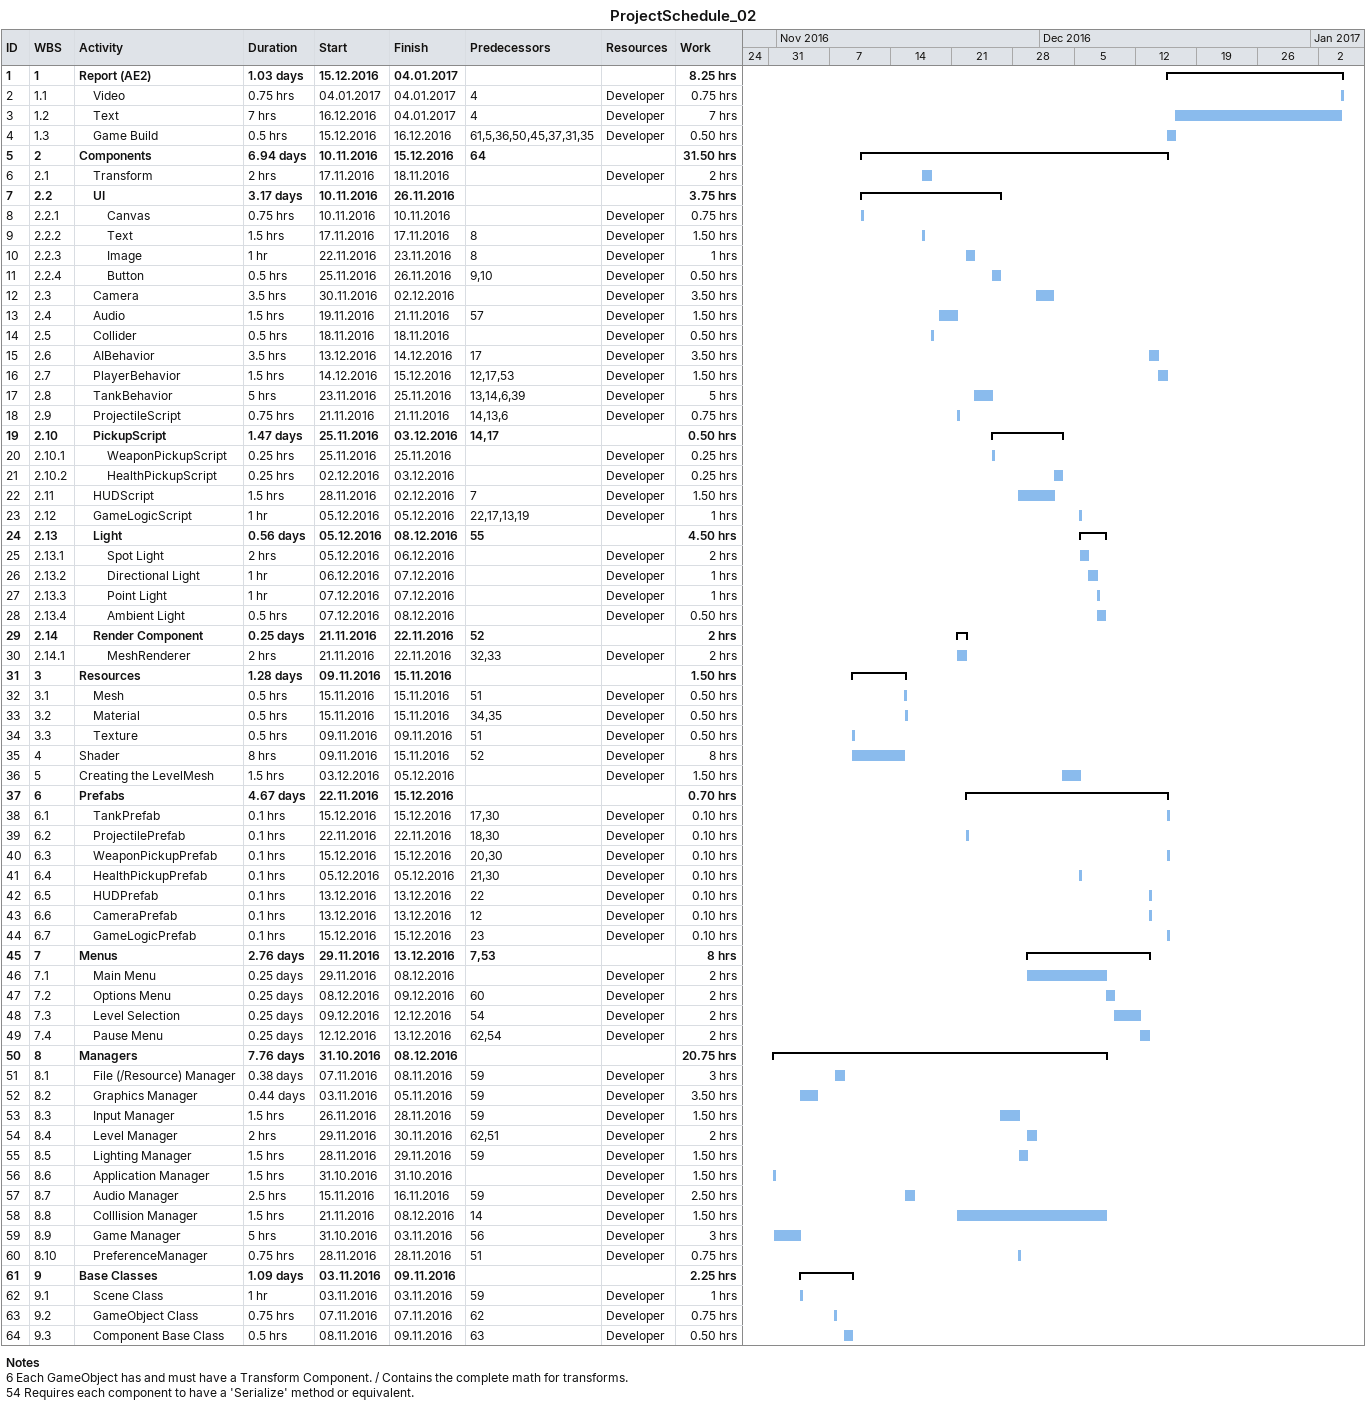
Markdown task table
ProjectSchedule_02

| ID | WBS | Task | Duration | Start | Finish | Predecessors | Resources | Work (h) |
|---|---|---|---|---|---|---|---|---|
| 1 | 1 | **Report (AE2)** | 1.03d | 2016-12-15 | 2017-01-04 |  |  | 8.25 |
| 2 | 1.1 | Video | 0.75h | 2017-01-04 | 2017-01-04 | 4 | Developer | 0.75 |
| 3 | 1.2 | Text | 7h | 2016-12-16 | 2017-01-04 | 4 | Developer | 7 |
| 4 | 1.3 | Game Build | 0.5h | 2016-12-15 | 2016-12-16 | 61, 5, 36, 50, 45, 37, 31, 35 | Developer | 0.50 |
| 5 | 2 | **Components** | 6.94d | 2016-11-10 | 2016-12-15 | 64 |  | 31.50 |
| 6 | 2.1 | Transform | 2h | 2016-11-17 | 2016-11-18 |  | Developer | 2 |
| 7 | 2.2 | **UI** | 3.17d | 2016-11-10 | 2016-11-26 |  |  | 3.75 |
| 8 | 2.2.1 | Canvas | 0.75h | 2016-11-10 | 2016-11-10 |  | Developer | 0.75 |
| 9 | 2.2.2 | Text | 1.5h | 2016-11-17 | 2016-11-17 | 8 | Developer | 1.50 |
| 10 | 2.2.3 | Image | 1h | 2016-11-22 | 2016-11-23 | 8 | Developer | 1 |
| 11 | 2.2.4 | Button | 0.5h | 2016-11-25 | 2016-11-26 | 9, 10 | Developer | 0.50 |
| 12 | 2.3 | Camera | 3.5h | 2016-11-30 | 2016-12-02 |  | Developer | 3.50 |
| 13 | 2.4 | Audio | 1.5h | 2016-11-19 | 2016-11-21 | 57 | Developer | 1.50 |
| 14 | 2.5 | Collider | 0.5h | 2016-11-18 | 2016-11-18 |  | Developer | 0.50 |
| 15 | 2.6 | AIBehavior | 3.5h | 2016-12-13 | 2016-12-14 | 17 | Developer | 3.50 |
| 16 | 2.7 | PlayerBehavior | 1.5h | 2016-12-14 | 2016-12-15 | 12, 17, 53 | Developer | 1.50 |
| 17 | 2.8 | TankBehavior | 5h | 2016-11-23 | 2016-11-25 | 13, 14, 6, 39 | Developer | 5 |
| 18 | 2.9 | ProjectileScript | 0.75h | 2016-11-21 | 2016-11-21 | 14, 13, 6 | Developer | 0.75 |
| 19 | 2.10 | **PickupScript** | 1.47d | 2016-11-25 | 2016-12-03 | 14, 17 |  | 0.50 |
| 20 | 2.10.1 | WeaponPickupScript | 0.25h | 2016-11-25 | 2016-11-25 |  | Developer | 0.25 |
| 21 | 2.10.2 | HealthPickupScript | 0.25h | 2016-12-02 | 2016-12-03 |  | Developer | 0.25 |
| 22 | 2.11 | HUDScript | 1.5h | 2016-11-28 | 2016-12-02 | 7 | Developer | 1.50 |
| 23 | 2.12 | GameLogicScript | 1h | 2016-12-05 | 2016-12-05 | 22, 17, 13, 19 | Developer | 1 |
| 24 | 2.13 | **Light** | 0.56d | 2016-12-05 | 2016-12-08 | 55 |  | 4.50 |
| 25 | 2.13.1 | Spot Light | 2h | 2016-12-05 | 2016-12-06 |  | Developer | 2 |
| 26 | 2.13.2 | Directional Light | 1h | 2016-12-06 | 2016-12-07 |  | Developer | 1 |
| 27 | 2.13.3 | Point Light | 1h | 2016-12-07 | 2016-12-07 |  | Developer | 1 |
| 28 | 2.13.4 | Ambient Light | 0.5h | 2016-12-07 | 2016-12-08 |  | Developer | 0.50 |
| 29 | 2.14 | **Render Component** | 0.25d | 2016-11-21 | 2016-11-22 | 52 |  | 2 |
| 30 | 2.14.1 | MeshRenderer | 2h | 2016-11-21 | 2016-11-22 | 32, 33 | Developer | 2 |
| 31 | 3 | **Resources** | 1.28d | 2016-11-09 | 2016-11-15 |  |  | 1.50 |
| 32 | 3.1 | Mesh | 0.5h | 2016-11-15 | 2016-11-15 | 51 | Developer | 0.50 |
| 33 | 3.2 | Material | 0.5h | 2016-11-15 | 2016-11-15 | 34, 35 | Developer | 0.50 |
| 34 | 3.3 | Texture | 0.5h | 2016-11-09 | 2016-11-09 | 51 | Developer | 0.50 |
| 35 | 4 | Shader | 8h | 2016-11-09 | 2016-11-15 | 52 | Developer | 8 |
| 36 | 5 | Creating the LevelMesh | 1.5h | 2016-12-03 | 2016-12-05 |  | Developer | 1.50 |
| 37 | 6 | **Prefabs** | 4.67d | 2016-11-22 | 2016-12-15 |  |  | 0.70 |
| 38 | 6.1 | TankPrefab | 0.1h | 2016-12-15 | 2016-12-15 | 17, 30 | Developer | 0.10 |
| 39 | 6.2 | ProjectilePrefab | 0.1h | 2016-11-22 | 2016-11-22 | 18, 30 | Developer | 0.10 |
| 40 | 6.3 | WeaponPickupPrefab | 0.1h | 2016-12-15 | 2016-12-15 | 20, 30 | Developer | 0.10 |
| 41 | 6.4 | HealthPickupPrefab | 0.1h | 2016-12-05 | 2016-12-05 | 21, 30 | Developer | 0.10 |
| 42 | 6.5 | HUDPrefab | 0.1h | 2016-12-13 | 2016-12-13 | 22 | Developer | 0.10 |
| 43 | 6.6 | CameraPrefab | 0.1h | 2016-12-13 | 2016-12-13 | 12 | Developer | 0.10 |
| 44 | 6.7 | GameLogicPrefab | 0.1h | 2016-12-15 | 2016-12-15 | 23 | Developer | 0.10 |
| 45 | 7 | **Menus** | 2.76d | 2016-11-29 | 2016-12-13 | 7, 53 |  | 8 |
| 46 | 7.1 | Main Menu | 0.25d | 2016-11-29 | 2016-12-08 |  | Developer | 2 |
| 47 | 7.2 | Options Menu | 0.25d | 2016-12-08 | 2016-12-09 | 60 | Developer | 2 |
| 48 | 7.3 | Level Selection | 0.25d | 2016-12-09 | 2016-12-12 | 54 | Developer | 2 |
| 49 | 7.4 | Pause Menu | 0.25d | 2016-12-12 | 2016-12-13 | 62, 54 | Developer | 2 |
| 50 | 8 | **Managers** | 7.76d | 2016-10-31 | 2016-12-08 |  |  | 20.75 |
| 51 | 8.1 | File (/Resource) Manager | 0.38d | 2016-11-07 | 2016-11-08 | 59 | Developer | 3 |
| 52 | 8.2 | Graphics Manager | 0.44d | 2016-11-03 | 2016-11-05 | 59 | Developer | 3.50 |
| 53 | 8.3 | Input Manager | 1.5h | 2016-11-26 | 2016-11-28 | 59 | Developer | 1.50 |
| 54 | 8.4 | Level Manager | 2h | 2016-11-29 | 2016-11-30 | 62, 51 | Developer | 2 |
| 55 | 8.5 | Lighting Manager | 1.5h | 2016-11-28 | 2016-11-29 | 59 | Developer | 1.50 |
| 56 | 8.6 | Application Manager | 1.5h | 2016-10-31 | 2016-10-31 |  | Developer | 1.50 |
| 57 | 8.7 | Audio Manager | 2.5h | 2016-11-15 | 2016-11-16 | 59 | Developer | 2.50 |
| 58 | 8.8 | Colllision Manager | 1.5h | 2016-11-21 | 2016-12-08 | 14 | Developer | 1.50 |
| 59 | 8.9 | Game Manager | 5h | 2016-10-31 | 2016-11-03 | 56 | Developer | 3 |
| 60 | 8.10 | PreferenceManager | 0.75h | 2016-11-28 | 2016-11-28 | 51 | Developer | 0.75 |
| 61 | 9 | **Base Classes** | 1.09d | 2016-11-03 | 2016-11-09 |  |  | 2.25 |
| 62 | 9.1 | Scene Class | 1h | 2016-11-03 | 2016-11-03 | 59 | Developer | 1 |
| 63 | 9.2 | GameObject Class | 0.75h | 2016-11-07 | 2016-11-07 | 62 | Developer | 0.75 |
| 64 | 9.3 | Component Base Class | 0.5h | 2016-11-08 | 2016-11-09 | 63 | Developer | 0.50 |

Notes
- 6: Each GameObject has and must have a Transform Component. / Contains the complete math for transforms.
- 54: Requires each component to have a 'Serialize' method or equivalent.
